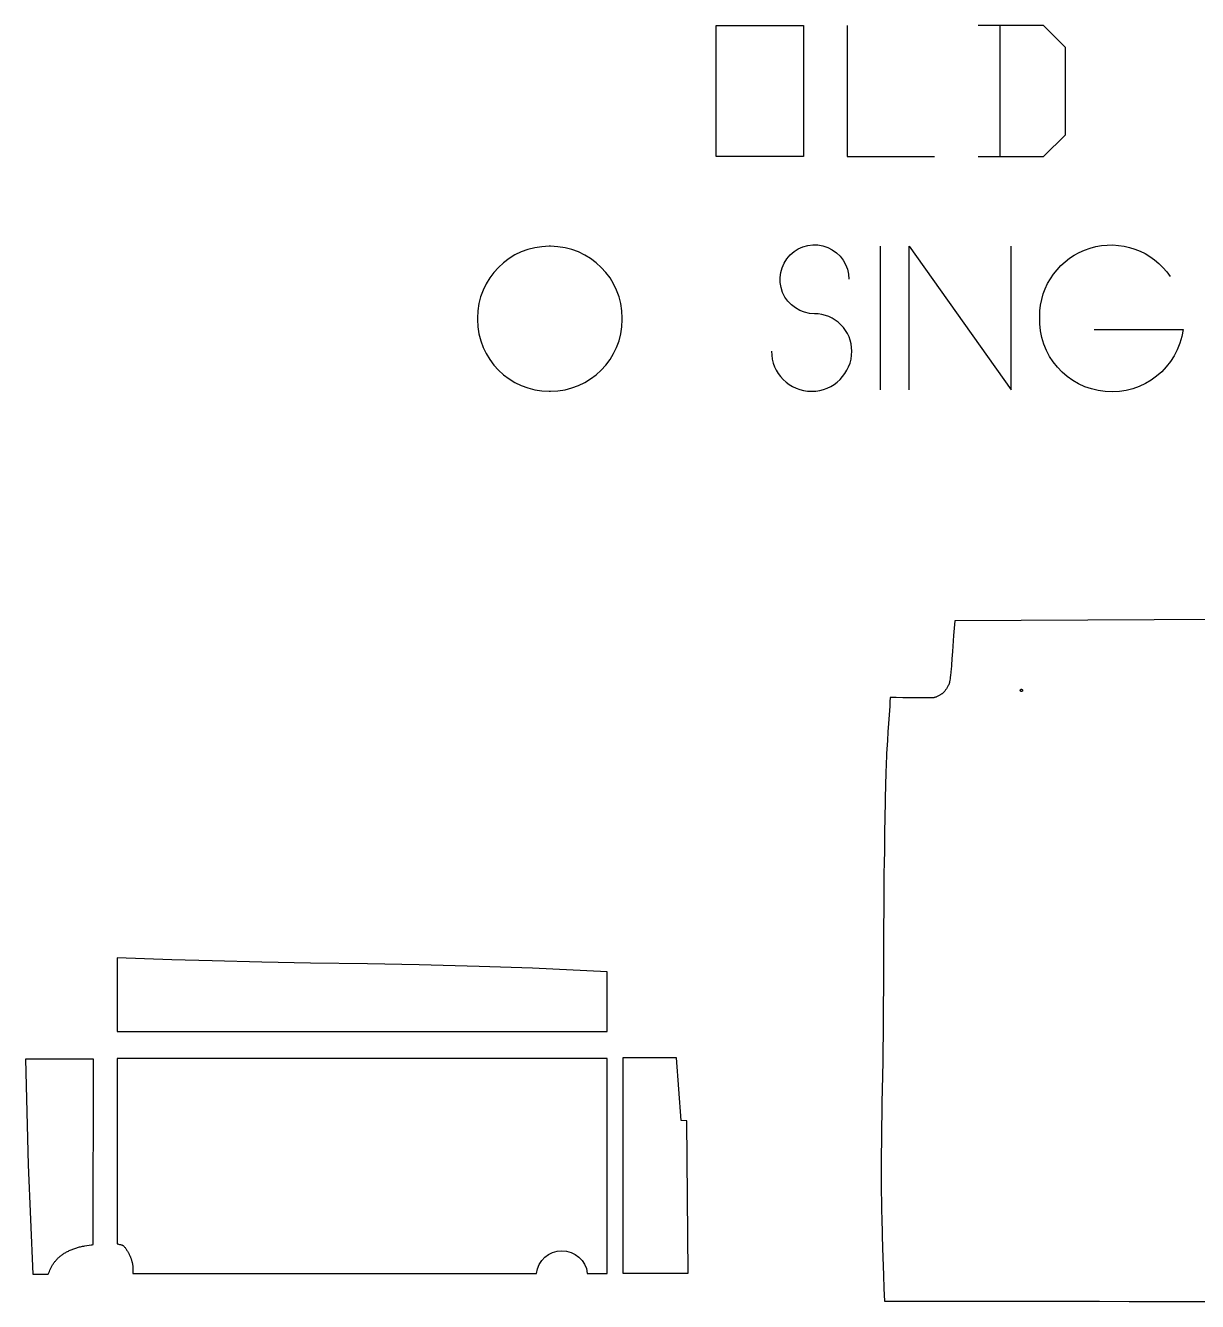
# Model space of a CAD drawing. Extents: x 0 to 9532, y -5852 to 7.
# Drawn here: x 223 to 2268, y -2220 to 7 of the extents above; entities that cross this region are included whole.
import ezdxf

# ---------------------------------------------------------------- set-up
doc = ezdxf.new("R2010")
doc.units = 0
doc.layers.add('DEFAULT_LAYER', color=1, linetype='CONTINUOUS')

msp = doc.modelspace()

# ---------------------------------------------------------------- linework, layer by layer
at = {"layer": 'DEFAULT_LAYER'}
for points in [[(1427.7, -221.8), (1427.7, 6.8), (1580.1, 6.8), (1580.1, -221.8)], [(1958.6, -1153.3), (1958.6, -1153.1), (1958.6, -1152.9), (1958.7, -1152.7), (1958.7, -1152.5), (1958.8, -1152.3), (1958.9, -1152.2), (1959, -1152), (1959.2, -1151.9), (1959.3, -1151.7), (1959.5, -1151.6), (1959.6, -1151.5), (1959.8, -1151.4), (1960, -1151.4), (1960.2, -1151.3), (1960.4, -1151.3), (1960.6, -1151.3), (1960.8, -1151.3), (1961, -1151.3), (1961.2, -1151.4), (1961.4, -1151.4), (1961.5, -1151.5), (1961.7, -1151.6), (1961.9, -1151.7), (1962, -1151.9), (1962.1, -1152), (1962.2, -1152.2), (1962.3, -1152.3), (1962.4, -1152.5), (1962.5, -1152.7), (1962.5, -1152.9), (1962.6, -1153.1), (1962.6, -1153.3), (1962.6, -1153.5), (1962.5, -1153.7), (1962.5, -1153.9), (1962.4, -1154.1), (1962.3, -1154.2), (1962.2, -1154.4), (1962.1, -1154.6), (1962, -1154.7), (1961.9, -1154.8), (1961.7, -1154.9), (1961.5, -1155), (1961.4, -1155.1), (1961.2, -1155.2), (1961, -1155.2), (1960.8, -1155.3), (1960.6, -1155.3), (1960.4, -1155.3), (1960.2, -1155.2), (1960, -1155.2), (1959.8, -1155.1), (1959.6, -1155), (1959.5, -1154.9), (1959.3, -1154.8), (1959.2, -1154.7), (1959, -1154.6), (1958.9, -1154.4), (1958.8, -1154.2), (1958.7, -1154.1), (1958.7, -1153.9), (1958.6, -1153.7), (1958.6, -1153.5)], [(382.5, -1619.7), (382.5, -1748.6), (1237.5, -1748.6), (1237.5, -1644.6), (1107.5, -1638.1), (1014.4, -1634.8), (909.9, -1632), (819.3, -1630.2), (719.9, -1629), (634.9, -1627.2), (548.3, -1625.2), (478.2, -1623.6)], [(222.8, -1797), (227.3, -1981.1), (235.7, -2172.1), (262.3, -2172.1), (262.9, -2170.9), (263.4, -2169.7), (264.5, -2167.3), (265.5, -2164.9), (266.5, -2162.4), (267.1, -2161.2), (267.6, -2160), (268.2, -2158.8), (268.8, -2157.7), (269.4, -2156.5), (270.1, -2155.4), (270.8, -2154.3), (271.6, -2153.2), (272.3, -2152.1), (273.2, -2151), (274, -2150), (275, -2148.9), (275.9, -2147.8), (276.9, -2146.7), (277.9, -2145.7), (278.9, -2144.6), (280, -2143.6), (281, -2142.6), (282.1, -2141.6), (283.3, -2140.7), (284.4, -2139.7), (285.5, -2138.8), (286.7, -2137.9), (287.9, -2137.1), (289.1, -2136.3), (290.4, -2135.5), (291.7, -2134.7), (293.1, -2133.9), (294.6, -2133.1), (296.1, -2132.3), (297.6, -2131.5), (299.2, -2130.8), (300.7, -2130), (302.4, -2129.3), (304, -2128.7), (305.6, -2128), (307.3, -2127.4), (308.9, -2126.8), (310.5, -2126.2), (312.1, -2125.7), (313.7, -2125.2), (315.4, -2124.7), (317.1, -2124.3), (318.9, -2123.9), (320.6, -2123.5), (322.4, -2123.2), (324.3, -2122.9), (326.1, -2122.6), (329.9, -2122), (333.6, -2121.4), (337.3, -2120.9), (339.2, -2120.6), (341, -2120.2), (341.7, -1797)], [(1358.7, -1794.6), (1265, -1794.6), (1265.3, -2169.9), (1379.2, -2169.9), (1376.7, -1904.3), (1366.6, -1903.6)]]:
    msp.add_lwpolyline(points, close=True, dxfattribs=at)
for points in [[(1656.3, 6.8), (1656.3, -221.8), (1808.7, -221.8)], [(1884.9, -221.8), (1999.2, -221.8), (2037.3, -183.7), (2037.3, -31.3), (1999.2, 6.8), (1884.9, 6.8)], [(1923, 6.8), (1923, -221.8)], [(1714.6, -628.7), (1714.6, -378.4)], [(1764.7, -628.7), (1764.7, -378.4), (1942.4, -628.7), (1942.4, -378.4)], [(2424.4, -1029.1), (1844.2, -1031.6), (1842.3, -1057.4), (1840.2, -1085.4), (1839.2, -1098.1), (1838.4, -1109), (1837.8, -1117.1), (1837.5, -1119.9), (1837.4, -1121.6), (1836.8, -1127.1), (1836.4, -1130), (1836.1, -1132.9), (1835.7, -1135.6), (1835.5, -1136.8), (1835.3, -1138), (1835.1, -1139.1), (1834.9, -1140), (1834.7, -1140.8), (1834.5, -1141.5), (1834.3, -1142.1), (1834.1, -1142.7), (1833.8, -1143.3), (1833.5, -1143.9), (1833.3, -1144.4), (1833, -1145), (1832.3, -1146.1), (1831.7, -1147.2), (1831, -1148.3), (1829.6, -1150.4), (1828.2, -1152.5), (1827.4, -1153.5), (1826.7, -1154.5), (1825.9, -1155.5), (1825.5, -1155.9), (1825.1, -1156.4), (1824.6, -1156.8), (1824.2, -1157.3), (1823.7, -1157.7), (1823.3, -1158.1), (1822.7, -1158.5), (1822.1, -1159), (1821.4, -1159.5), (1820.6, -1160), (1819.7, -1160.6), (1818.8, -1161.1), (1817.9, -1161.7), (1816.9, -1162.3), (1815.8, -1162.8), (1814.8, -1163.4), (1813.7, -1163.9), (1812.6, -1164.4), (1811.5, -1164.8), (1810.4, -1165.2), (1809.4, -1165.6), (1808.3, -1165.8), (1807.7, -1166), (1806.8, -1166.1), (1805.8, -1166.1), (1804.5, -1166.2), (1803.1, -1166.3), (1801.4, -1166.3), (1797.6, -1166.4), (1793.3, -1166.4), (1788.4, -1166.4), (1783.1, -1166.4), (1777.5, -1166.3), (1765.7, -1166.2), (1753.7, -1166), (1742.1, -1165.9), (1736.7, -1165.9), (1731.7, -1165.8), (1731.2, -1173.3), (1730.7, -1180.8), (1729.7, -1195.8), (1728.7, -1210.8), (1727.7, -1225.8), (1726.7, -1240.8), (1726.2, -1248.2), (1725.8, -1255.7), (1725.4, -1263.2), (1725, -1270.7), (1724.6, -1278.2), (1724.3, -1285.7), (1724, -1293.8), (1723.7, -1303), (1723.5, -1313.1), (1723.2, -1324.1), (1723, -1335.9), (1722.7, -1348.3), (1722.3, -1374.5), (1721.8, -1402), (1721.4, -1429.7), (1721, -1456.9), (1720.7, -1469.9), (1720.5, -1482.5), (1719.4, -1755.5), (1719, -1778), (1718.5, -1801.6), (1717.6, -1849.5), (1717.1, -1872.5), (1716.7, -1893.9), (1716.4, -1913.1), (1716.3, -1921.7), (1716.2, -1929.5), (1716.1, -1944.2), (1716, -1958.9), (1715.9, -1973.7), (1715.9, -1988.4), (1715.9, -2003.1), (1715.9, -2017.8), (1716, -2025.2), (1716, -2032.6), (1716.1, -2039.9), (1716.2, -2047.3), (1716.4, -2055), (1716.6, -2063.6), (1716.8, -2072.8), (1717.1, -2082.6), (1717.4, -2093), (1717.7, -2103.8), (1718.4, -2126.5), (1720, -2173.6), (1720.7, -2196.9), (1721.4, -2219.1), (2051.3, -2219.1), (2073.1, -2219.2), (2096.9, -2219.2), (2148.8, -2219.3), (2256.4, -2219.5), (2304.6, -2219.5)]]:
    msp.add_lwpolyline(points, dxfattribs=at)
for points in [[(1136.5, -631.2), (1139, -631.2, 0.413333), (1264.1, -506.1), (1264.1, -503.6, 0.413333), (1139, -378.4), (1136.5, -378.4, 0.413333), (1011.3, -503.6), (1011.3, -506.1, 0.413333)], [(1203.1, -2170.4), (1237.5, -2170.4), (1237.5, -1795.4), (382.5, -1795.4), (382.5, -2118.8), (383.2, -2119), (383.9, -2119.2), (385.3, -2119.5), (386.7, -2119.8), (388.1, -2120), (388.8, -2120.2), (389.5, -2120.4), (390.2, -2120.6), (390.9, -2120.8), (391.5, -2121.1), (392.2, -2121.4), (392.8, -2121.7), (393.4, -2122.1), (393.6, -2122.3), (393.9, -2122.6), (394.5, -2123.2), (395.2, -2123.8), (395.8, -2124.6), (396.5, -2125.4), (397.2, -2126.4), (397.8, -2127.3), (398.5, -2128.3), (399.2, -2129.4), (399.8, -2130.4), (400.5, -2131.5), (401.1, -2132.6), (401.7, -2133.7), (402.3, -2134.8), (403.4, -2136.8), (403.9, -2137.8), (404.4, -2138.8), (404.8, -2139.8), (405.3, -2140.8), (405.7, -2141.8), (406.1, -2142.8), (406.5, -2143.9), (406.9, -2144.9), (407.3, -2145.9), (407.6, -2147), (408, -2148), (408.3, -2149.1), (408.6, -2150.2), (408.8, -2151.2), (409.1, -2152.3), (409.3, -2153.4), (409.5, -2154.4), (409.7, -2155.5), (409.8, -2156.6), (409.9, -2157.7), (410, -2158.8), (410.1, -2159.9), (410.1, -2162.1), (410.2, -2164.3), (410.2, -2166.5), (410.2, -2168.7), (410.3, -2169.8), (410.3, -2170.8), (762.5, -2170.8), (1114.6, -2170.8, -0.383562), (1158.7, -2130.9, -0.383562)]]:
    msp.add_lwpolyline(points, format="xyb", close=True, dxfattribs=at)
for points in [[(1524.4, -561.2, 1), (1664.6, -561.2, 0.415385), (1599.5, -496.1, -0.668438), (1556.9, -393.5, -0.668438), (1659.6, -436)], [(2087.5, -523.6), (2242.7, -523.6, -0.955296), (1992.4, -501.1, -0.741566), (2220.2, -431)]]:
    msp.add_lwpolyline(points, format="xyb", dxfattribs=at)

doc.saveas('drawing.dxf')
